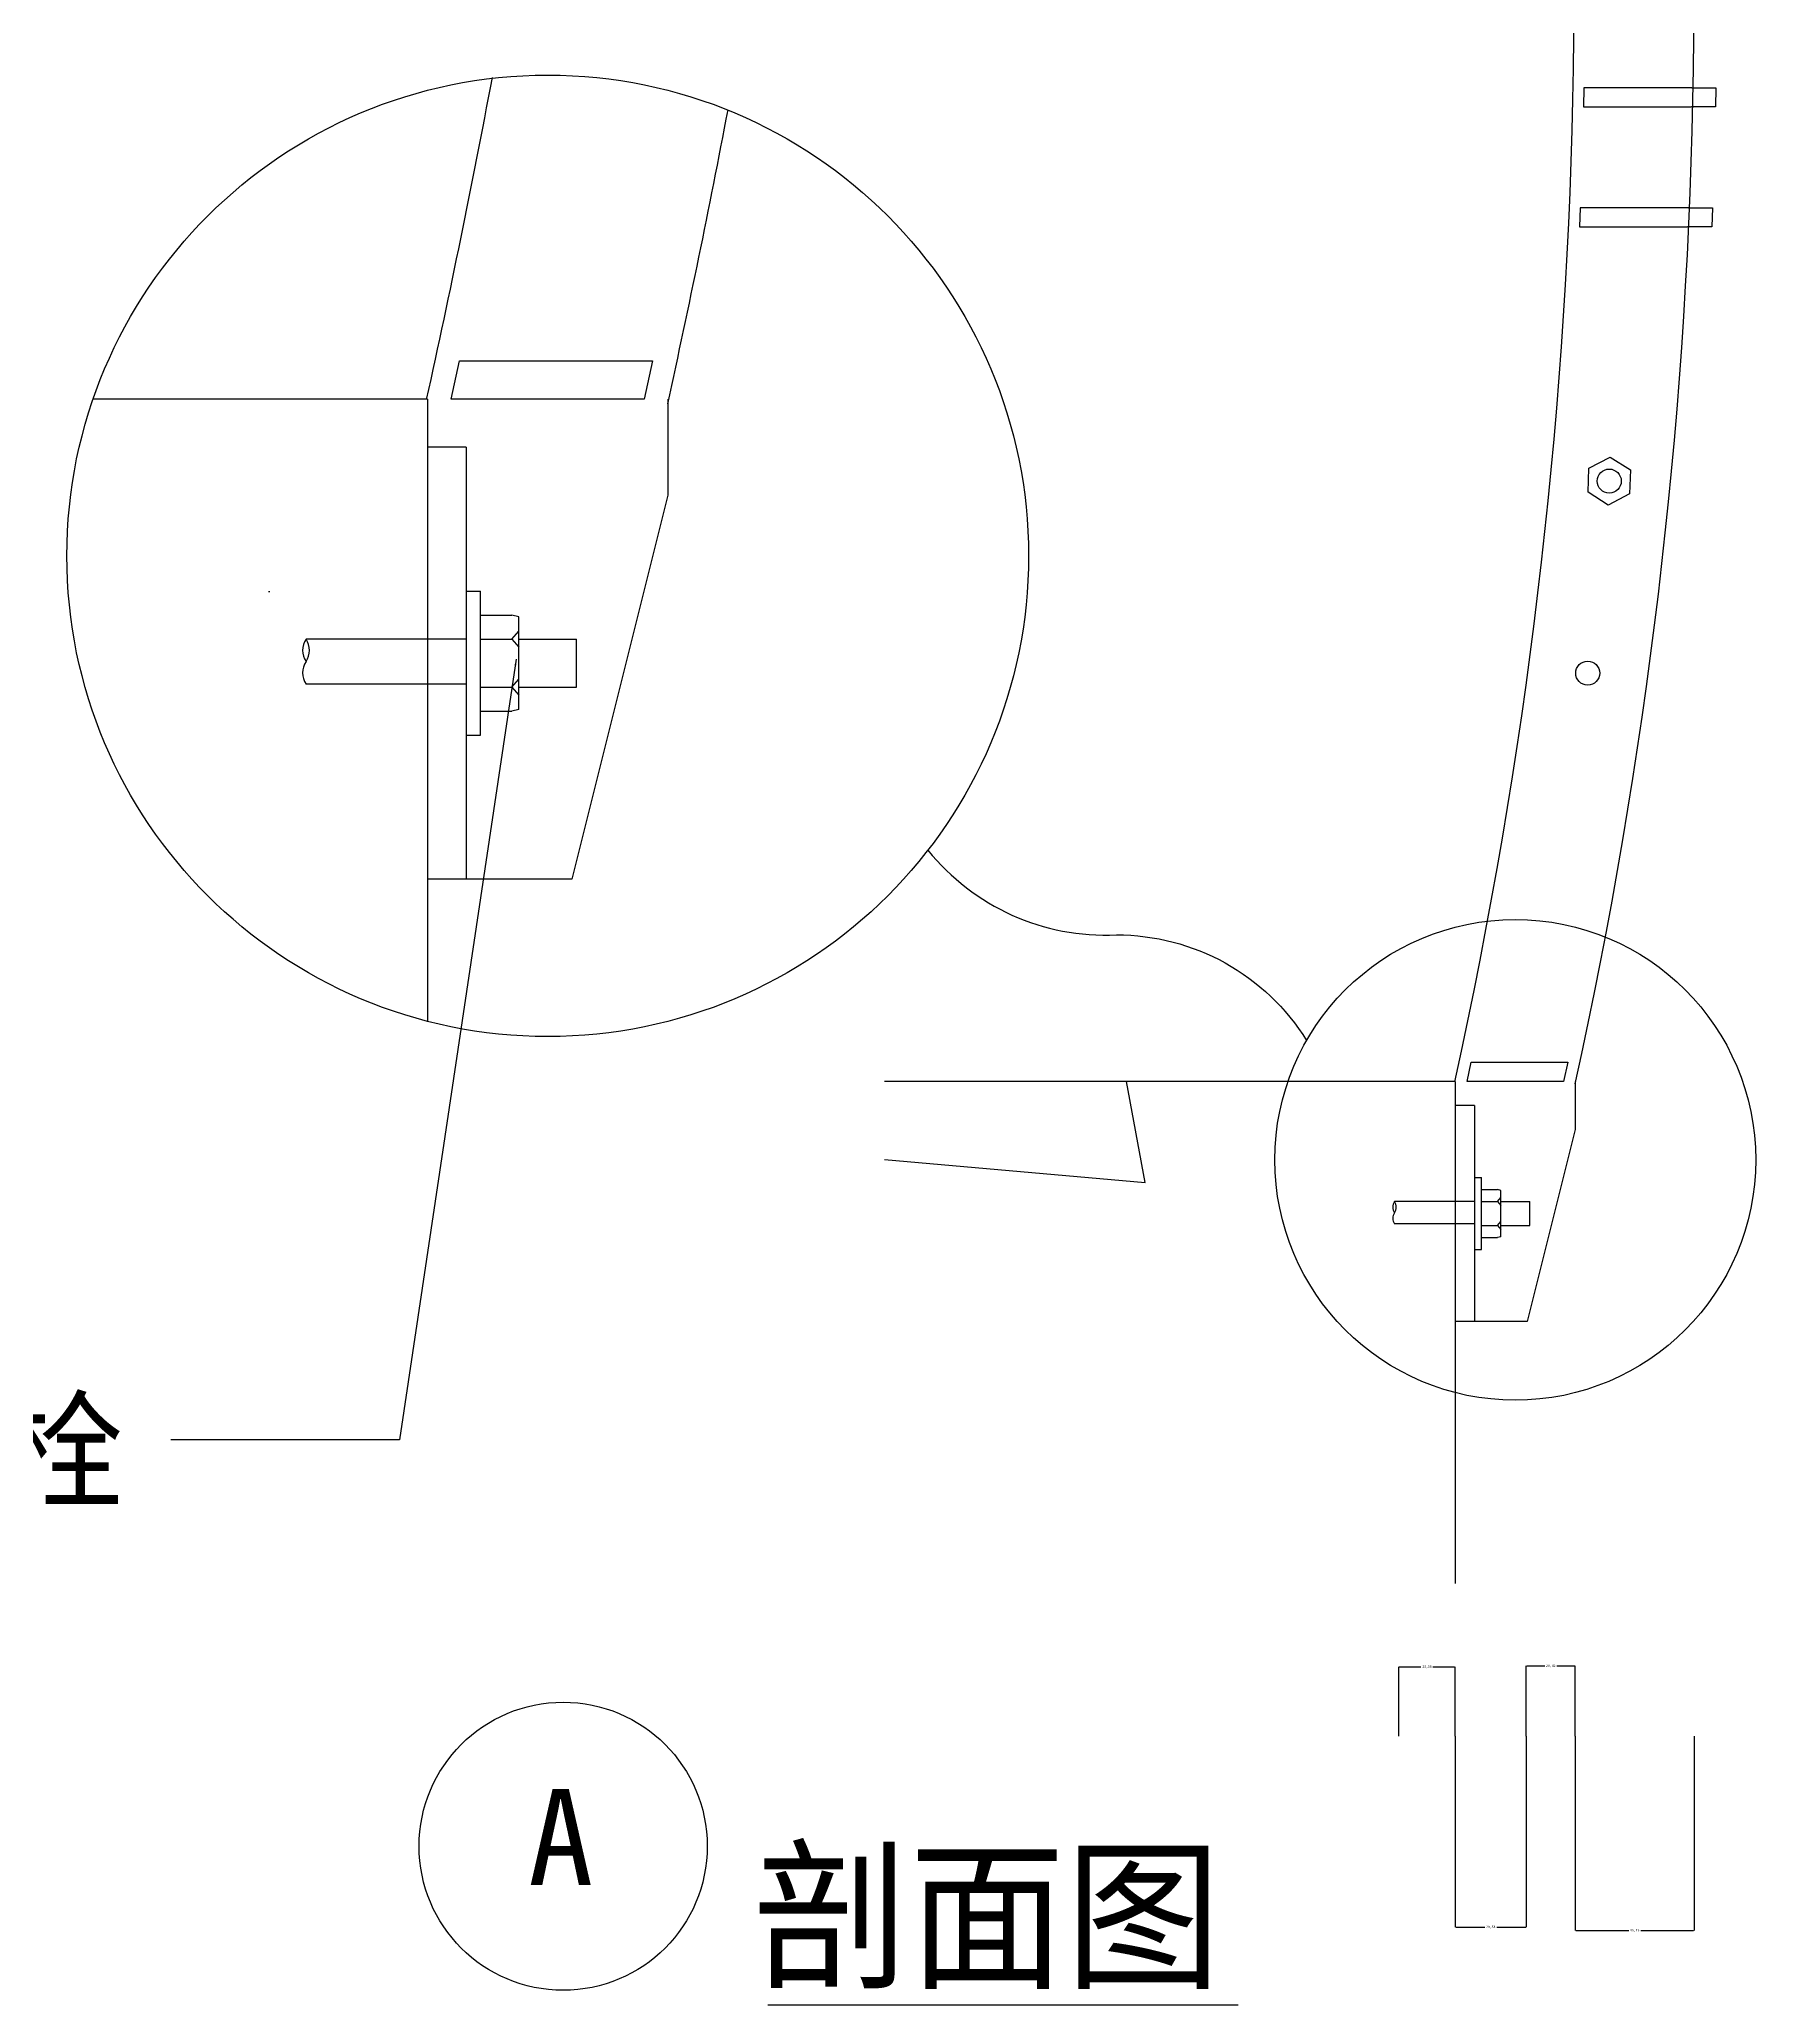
# Model space of a CAD drawing. Header units: metres. Extents: x 294 to 3346, y 3148 to 4721.
# Drawn here: x 2631 to 3346, y 3148 to 3967 of the extents above; entities that cross this region are included whole.
import ezdxf

# ---------------------------------------------------------------- set-up
doc = ezdxf.new("R2010")
doc.units = ezdxf.units.M
for name, color, linetype in [('2', 2, 'Continuous'), ('3', 3, 'Continuous'), ('4', 4, 'Continuous'), ('7', 7, 'Continuous'), ('BH', 3, 'Continuous'), ('DIM', 3, 'Continuous'), ('TEXT', 3, 'Continuous')]:
    doc.layers.add(name, color=color, linetype=linetype)
doc.dimstyles.get("Standard").update_dxf_attribs({"dimtxt": 2.5, "dimasz": 2.5, "dimexe": 1.25, "dimexo": 0.625, "dimtad": 1, "dimcen": 2.5, "dimazin": 3, "dimtfac": 1, "dimtmove": 0, "dimatfit": 3})

# ---------------------------------------------------------------- blocks, each defined once
blk = doc.blocks.new('*D23')
for p, q in [((3271.12, 3259.73), (3271.12, 3178.77)), ((3320.61, 3259.73), (3320.61, 3178.77)), ((3271.37, 3178.77), (3293.365, 3178.77)), ((3298.365, 3178.77), (3320.36, 3178.77))]:
    blk.add_line(p, q)
at = {"layer": 'Defpoints'}
for p in [(3271.12, 3259.73), (3320.61, 3259.73), (3271.12, 3178.77)]:
    blk.add_point(p, dxfattribs=at)
at = {"layer": 'DIM', "insert": (3295.865, 3178.77), "char_height": 1, "attachment_point": 5}
blk.add_mtext('49,49', dxfattribs=at)
blk = doc.blocks.new('*D24')
for p, q in [((3221.12, 3259.73), (3221.12, 3180.17)), ((3250.7, 3259.73), (3250.7, 3180.17)), ((3221.37, 3180.17), (3233.41, 3180.17)), ((3238.41, 3180.17), (3250.45, 3180.17))]:
    blk.add_line(p, q)
at = {"layer": 'Defpoints'}
for p in [(3221.12, 3259.73), (3250.7, 3259.73), (3221.12, 3180.17)]:
    blk.add_point(p, dxfattribs=at)
at = {"layer": 'DIM', "insert": (3235.91, 3180.17), "char_height": 1, "attachment_point": 5}
blk.add_mtext('29,58', dxfattribs=at)
blk = doc.blocks.new('*D25')
for p, q in [((3197.57, 3259.73), (3197.57, 3288.63)), ((3197.82, 3288.63), (3206.845, 3288.63)), ((3211.845, 3288.63), (3220.87, 3288.63)), ((3221.12, 3259.73), (3221.12, 3288.63))]:
    blk.add_line(p, q)
at = {"layer": 'Defpoints'}
for p in [(3197.57, 3288.63), (3197.57, 3259.73), (3221.12, 3259.73)]:
    blk.add_point(p, dxfattribs=at)
at = {"layer": 'DIM', "insert": (3209.345, 3288.63), "char_height": 1, "attachment_point": 5}
blk.add_mtext('23,55', dxfattribs=at)
blk = doc.blocks.new('*D26')
for p, q in [((3250.7, 3259.73), (3250.7, 3288.99)), ((3250.95, 3288.99), (3258.41, 3288.99)), ((3263.41, 3288.99), (3270.87, 3288.99)), ((3271.12, 3259.73), (3271.12, 3288.99))]:
    blk.add_line(p, q)
at = {"layer": 'Defpoints'}
for p in [(3250.7, 3288.99), (3250.7, 3259.73), (3271.12, 3259.73)]:
    blk.add_point(p, dxfattribs=at)
at = {"layer": 'DIM', "insert": (3260.91, 3288.99), "char_height": 1, "attachment_point": 5}
blk.add_mtext('20,42', dxfattribs=at)

msp = doc.modelspace()

# ---------------------------------------------------------------- hatches: boundary and pattern name
at = {"layer": '3'}
h = msp.add_hatch(dxfattribs=at)
h.set_pattern_fill('ANSI32', scale=25)
h.paths.add_polyline_path([(3281.27, 3702.58, 1), (3271.27, 3702.58, 1)])
at = {"layer": 'BH'}
h = msp.add_hatch(dxfattribs=at)
h.set_pattern_fill('ANSI31', scale=300)
h.paths.add_polyline_path([(2793.16, 3716.71), (2793.16, 3816.71), (2653.85, 3816.71, 0.08), (2642.91, 3751.43, 0.34), (2793.16, 3557.53), (2793.16, 3698.02), (2742.52, 3698.02, -0.31), (2742.52, 3707.37, -0.31), (2742.52, 3716.71)])
h = msp.add_hatch(dxfattribs=at)
h.set_pattern_fill('AR-CONC', scale=10)
h.paths.add_polyline_path([(2653.85, 3816.71, 0.08), (2642.91, 3751.43, 0.34), (2793.16, 3557.53), (2793.16, 3698.02), (2742.52, 3698.02, -0.31), (2742.52, 3707.37, -0.31), (2742.52, 3716.71), (2793.16, 3716.71), (2793.16, 3816.71)])
h = msp.add_hatch(dxfattribs=at)
h.set_pattern_fill('ANSI31', scale=300)
h.paths.add_polyline_path([(2983.46, 3532.45), (2983.46, 3323.29), (3221.12, 3323.29), (3221.12, 3473.11), (3195.8, 3473.11, -0.31), (3195.8, 3477.78, -0.31), (3195.8, 3482.45), (3221.12, 3482.45), (3221.12, 3532.45)])
h = msp.add_hatch(dxfattribs=at)
h.set_pattern_fill('AR-CONC', scale=10)
h.paths.add_polyline_path([(2983.46, 3532.45), (2983.46, 3323.29), (3221.12, 3323.29), (3221.12, 3473.11), (3195.8, 3473.11, -0.31), (3195.8, 3477.78, -0.31), (3195.8, 3482.45), (3221.12, 3482.45), (3221.12, 3532.45)])

# ---------------------------------------------------------------- linework, layer by layer
at = {"layer": '2'}
for p, q in [((2793.16, 3816.71), (2653.85, 3816.71)), ((2793.16, 3816.71), (2793.16, 3557.53)), ((3221.12, 3532.45), (2983.46, 3532.45)), ((3221.12, 3532.45), (3221.12, 3323.29))]:
    msp.add_line(p, q, dxfattribs=at)
at = {"layer": '3'}
for p, q in [((2809.16, 3796.71), (2793.16, 3796.71)), ((2809.16, 3796.71), (2793.16, 3796.71)), ((2809.16, 3796.71), (2809.16, 3616.71)), ((2809.16, 3736.71), (2809.16, 3676.71)), ((2809.16, 3736.71), (2815.16, 3736.71)), ((2815.16, 3676.71), (2815.16, 3736.71)), ((2815.16, 3726.71), (2828.25, 3726.71)), ((2831.16, 3726.01), (2828.25, 3726.71)), ((2831.16, 3687.42), (2831.16, 3726.01)), ((2828.25, 3716.71), (2831.16, 3720.07)), ((2809.16, 3716.71), (2742.52, 3716.71)), ((2815.16, 3716.71), (2828.25, 3716.71)), ((2828.25, 3716.71), (2831.16, 3713.35)), ((2831.16, 3716.71), (2855.16, 3716.71)), ((2855.16, 3696.71), (2855.16, 3716.71)), ((2809.16, 3698.02), (2742.52, 3698.02)), ((2815.16, 3696.71), (2828.25, 3696.71)), ((2828.25, 3696.71), (2831.16, 3700.07)), ((2828.25, 3696.71), (2831.16, 3693.35)), ((2831.16, 3696.71), (2855.16, 3696.71)), ((2815.16, 3686.71), (2828.25, 3686.71)), ((2831.16, 3687.42), (2828.25, 3686.71)), ((2809.16, 3676.71), (2815.16, 3676.71)), ((3229.12, 3522.45), (3221.12, 3522.45)), ((3229.12, 3522.45), (3221.12, 3522.45)), ((3229.12, 3522.45), (3229.12, 3432.45)), ((3229.12, 3492.45), (3232.12, 3492.45)), ((3229.12, 3492.45), (3229.12, 3462.45)), ((3232.12, 3462.45), (3232.12, 3492.45)), ((3229.12, 3482.45), (3195.8, 3482.45)), ((3232.12, 3487.45), (3238.66, 3487.45)), ((3232.12, 3482.45), (3238.66, 3482.45)), ((3240.12, 3487.1), (3238.66, 3487.45)), ((3238.66, 3482.45), (3240.12, 3484.13)), ((3238.66, 3482.45), (3240.12, 3480.77)), ((3240.12, 3467.81), (3240.12, 3487.1)), ((3240.12, 3482.45), (3252.12, 3482.45)), ((3252.12, 3472.45), (3252.12, 3482.45)), ((3229.12, 3473.11), (3195.8, 3473.11)), ((3232.12, 3472.45), (3238.66, 3472.45)), ((3238.66, 3472.45), (3240.12, 3474.13)), ((3238.66, 3472.45), (3240.12, 3470.77)), ((3240.12, 3472.45), (3252.12, 3472.45)), ((3232.12, 3467.45), (3238.66, 3467.45)), ((3240.12, 3467.81), (3238.66, 3467.45)), ((3229.12, 3462.45), (3232.12, 3462.45))]:
    msp.add_line(p, q, dxfattribs=at)
msp.add_lwpolyline([(3276.41, 3777.94), (3276.81, 3787.93), (3285.66, 3792.58), (3294.11, 3787.23), (3293.71, 3777.24), (3284.86, 3772.59)], close=True, dxfattribs=at)
for centre, radius in [((2843.16, 3751.43), 200.25), ((3285.26, 3782.58), 5), ((3276.27, 3702.58), 5), ((3246.12, 3499.81), 100.12)]:
    msp.add_circle(centre, radius, dxfattribs=at)
for centre, radius, start, end in [((2749.41, 3712.04), 8.32, 145.84, 214.16), ((2735.64, 3712.04), 8.32, 325.84, 34.16), ((2749.41, 3702.7), 8.32, 145.84, 214.16), ((3199.24, 3480.12), 4.16, 145.84, 214.16), ((3192.35, 3480.12), 4.16, 325.84, 34.16), ((3199.24, 3475.45), 4.16, 145.84, 214.16)]:
    msp.add_arc(centre, radius, start, end, dxfattribs=at)
at = {"layer": '4'}
for points in [[(3319.71, 3946.45), (3274.71, 3946.45), (3274.55, 3938.45), (3319.56, 3938.45)], [(3319.71, 3946.45), (3329.71, 3946.45), (3329.56, 3938.45), (3319.56, 3938.45)], [(3318.25, 3896.45), (3273.21, 3896.45), (3272.86, 3888.45), (3317.91, 3888.45)], [(3318.25, 3896.45), (3328.25, 3896.45), (3327.91, 3888.45), (3317.91, 3888.45)]]:
    msp.add_lwpolyline(points, dxfattribs=at)
for points in [[(2803, 3816.71), (2806.48, 3832.71), (2886.8, 3832.71), (2883.32, 3816.71)], [(3226.04, 3532.45), (3227.77, 3540.45), (3267.94, 3540.45), (3266.2, 3532.45)]]:
    msp.add_lwpolyline(points, close=True, dxfattribs=at)
at = {"layer": '7'}
for p, q in [((2893.16, 3816.71), (2893.16, 3776.71)), ((2893.16, 3776.71), (2853.16, 3616.71)), ((2853.16, 3616.71), (2793.16, 3616.71)), ((3271.12, 3532.45), (3271.12, 3512.45)), ((3271.12, 3512.45), (3251.12, 3432.45)), ((3251.12, 3432.45), (3221.12, 3432.45))]:
    msp.add_line(p, q, dxfattribs=at)
for centre, radius, start, end in [((1163.25, 3987.43), 2107.37, 347.53, 9.97), ((1213.21, 3985.42), 2107.37, 347.56, 10.04), ((-1322.58, 4726.67), 4214.74, 347.53, 349.39), ((-1222.65, 4722.65), 4214.73, 347.56, 349.26)]:
    msp.add_arc(centre, radius, start, end, dxfattribs=at)
at = {"layer": 'DIM'}
msp.add_lwpolyline([(3001.5, 3628.85, 0.24), (3079.98, 3593.54, -0.26), (3159.22, 3549.54, -5)], format="xyb", dxfattribs=at)
at = {"layer": 'TEXT'}
msp.add_line((2934.79, 3147.89), (3130.71, 3147.89), dxfattribs=at)
msp.add_circle((2849.6, 3213.89), 60, dxfattribs=at)

# ---------------------------------------------------------------- texts
for s, height, p in [('不锈钢螺栓', 40, (2406.6, 3358.64)), ('A', 40, (2834.97, 3197.8)), ('剖面图', 50, (2928.66, 3159.85))]:
    msp.add_text(s, height=height, dxfattribs=at).set_placement(p)

# ---------------------------------------------------------------- dimensions: what is measured, and where the dimension line sits
at = {"layer": 'DIM'}
for base, p1, p2, picture, middle in [((3197.57, 3288.63), (3197.57, 3259.73), (3221.12, 3259.73), '*D25', (3209.345, 3288.63)), ((3250.7, 3288.99), (3250.7, 3259.73), (3271.12, 3259.73), '*D26', (3260.91, 3288.99)), ((3221.12, 3180.17), (3221.12, 3259.73), (3250.7, 3259.73), '*D24', (3235.91, 3180.17)), ((3271.12, 3178.77), (3271.12, 3259.73), (3320.61, 3259.73), '*D23', (3295.865, 3178.77))]:
    dim = msp.add_linear_dim(base=base, p1=p1, p2=p2, dimstyle='Standard', dxfattribs=at)
    dim.commit()
    dim.dimension.update_dxf_attribs({"geometry": picture, "text_midpoint": middle})

# ---------------------------------------------------------------- leaders
msp.add_leader([(2830.08, 3708.32), (2781.39, 3383.19), (2686.23, 3383.19)], dimstyle='Standard', dxfattribs=at)

doc.saveas('drawing.dxf')
